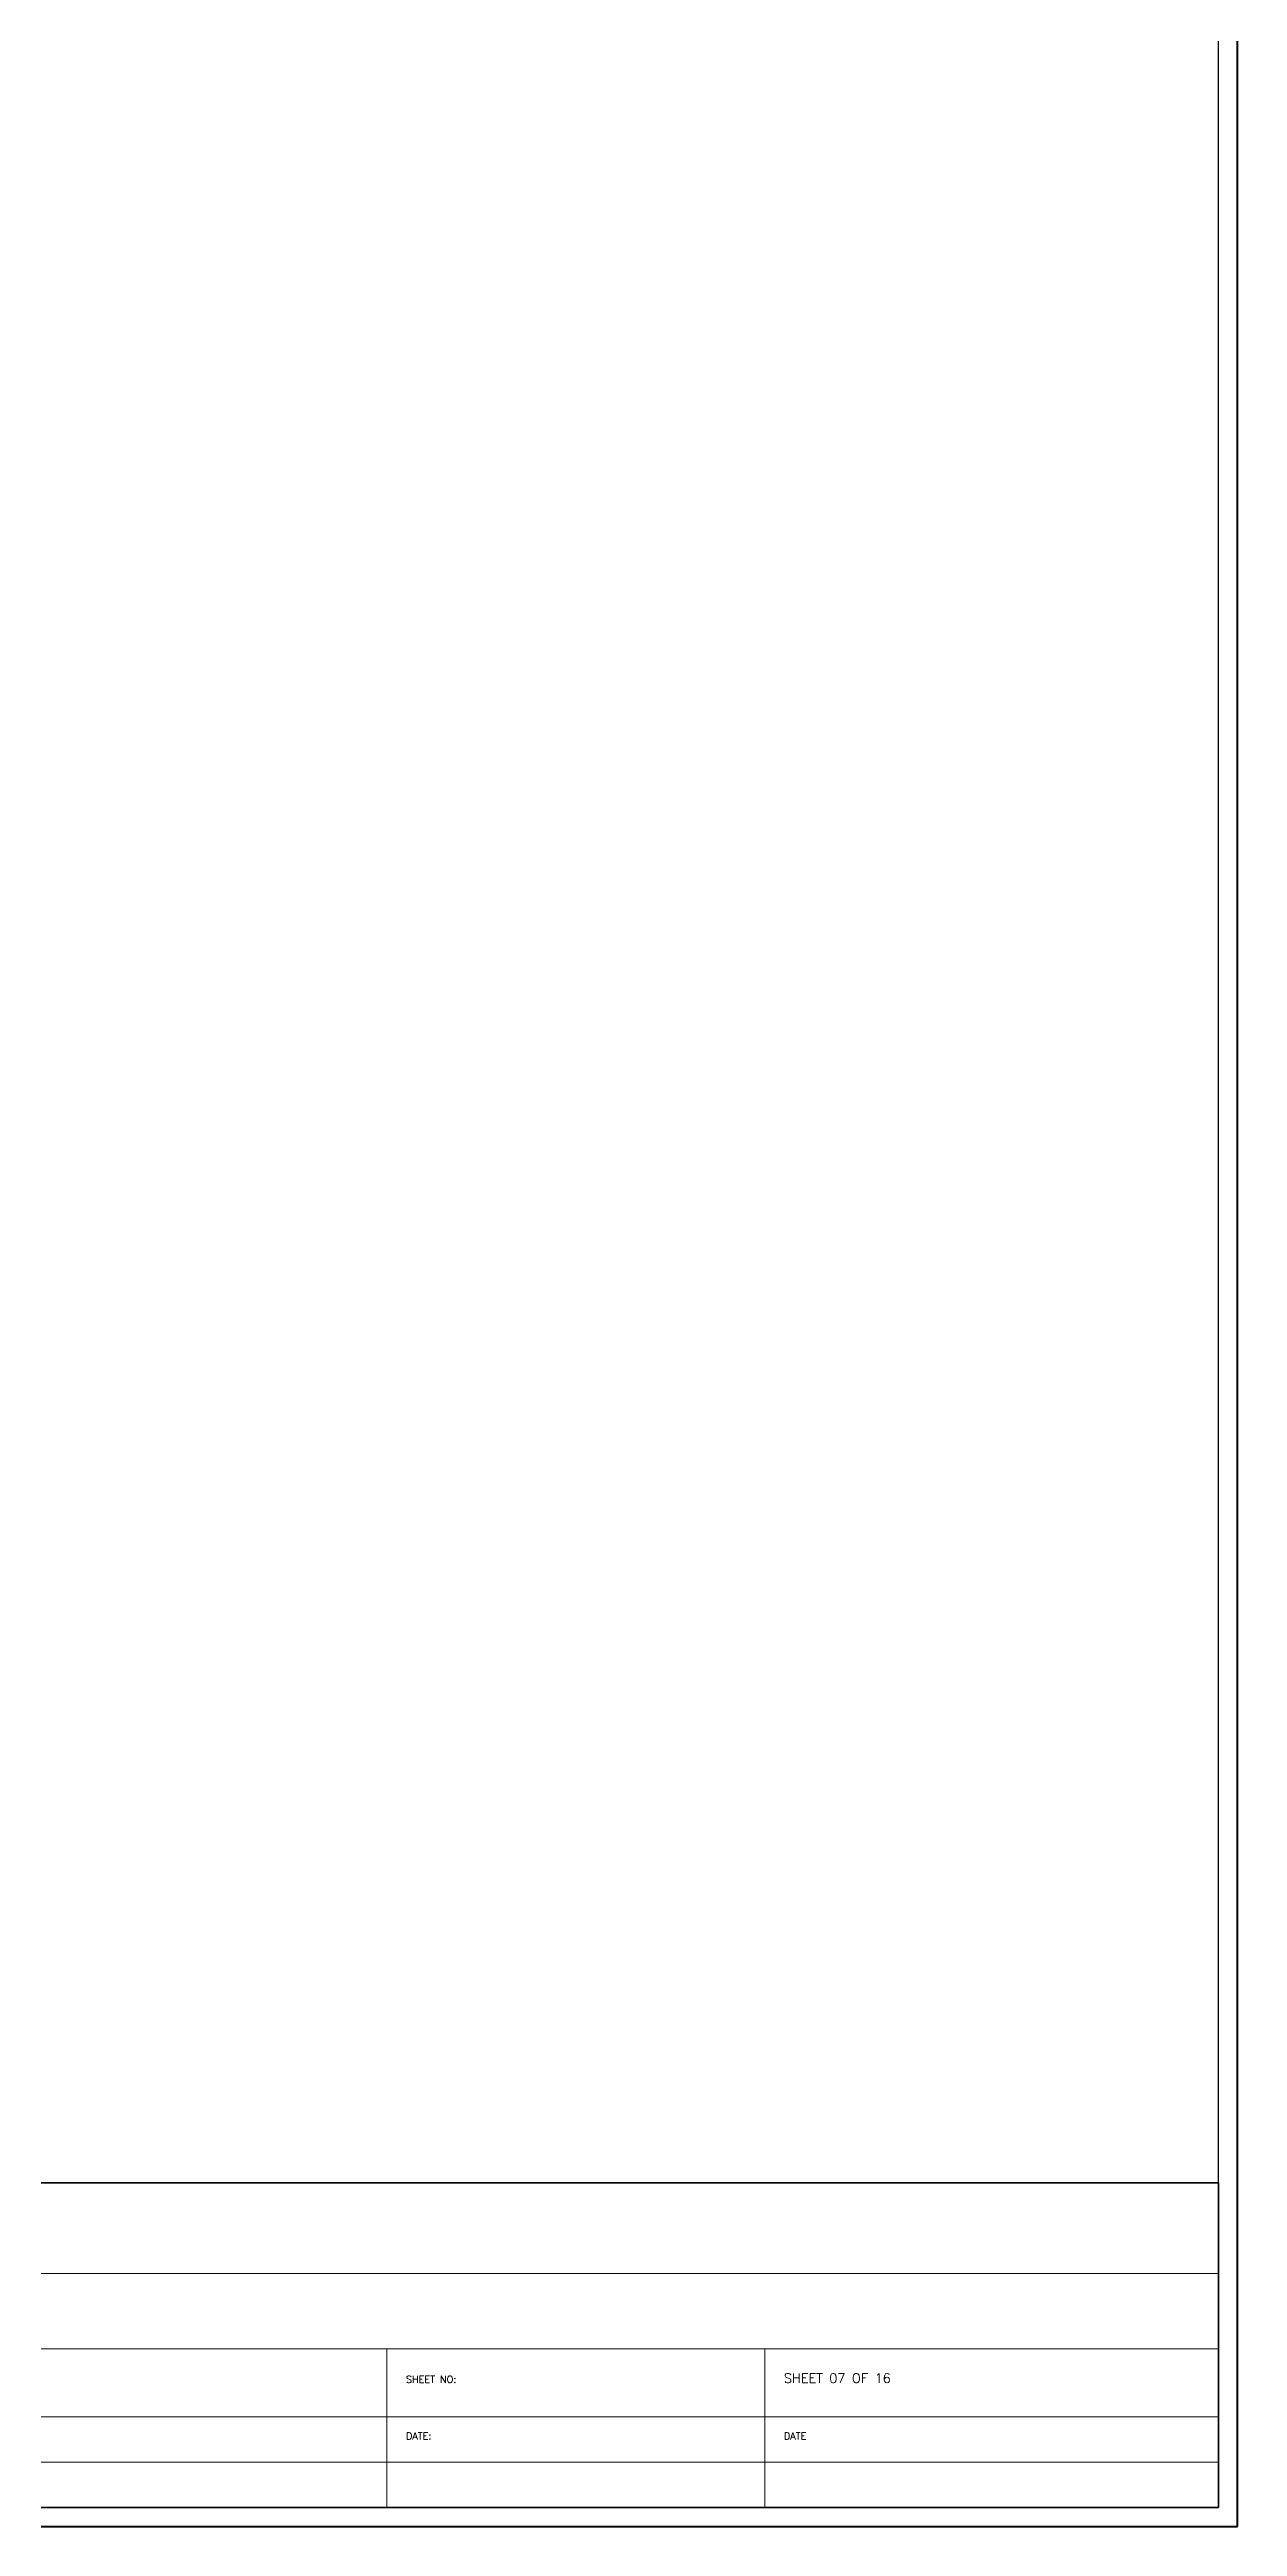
# Model space of a CAD drawing. Header units: inches. Extents: x 0 to 1800, y 0 to 1191.
# Drawn here: x 1423 to 1800, y 0 to 787 of the extents above; entities that cross this region are included whole.
import ezdxf

# ---------------------------------------------------------------- set-up
doc = ezdxf.new("R2010")
doc.units = ezdxf.units.IN
doc.header["$MEASUREMENT"] = 0
for name, color, linetype in [('A-TEXT', 7, 'Continuous'), ('A-TEXT-TTL', 7, 'Continuous'), ('A-TTLB', 7, 'Continuous')]:
    doc.layers.add(name, color=color, linetype=linetype)
doc.styles.add('SIMPLEX', font='simplex.shx')

msp = doc.modelspace()

# ---------------------------------------------------------------- linework, layer by layer
at = {"layer": 'A-TTLB', "lineweight": 50}
for p, q in [((1800, 0), (1800, 1190.66)), ((0, 0), (1800, 0))]:
    msp.add_line(p, q, dxfattribs=at)
at = {"layer": 'A-TTLB', "lineweight": 25}
for p, q in [((1794, 6), (1794, 1184.66)), ((6, 6), (1794, 6))]:
    msp.add_line(p, q, dxfattribs=at)
at = {"layer": 'A-TTLB', "lineweight": 35}
for p, q in [((1794, 109.2), (1122, 109.2)), ((1794, 6), (1794, 109.2)), ((1122, 6), (1794, 6))]:
    msp.add_line(p, q, dxfattribs=at)
at = {"layer": 'A-TTLB', "lineweight": 20}
for p, q in [((1122, 80.4), (1794, 80.4)), ((1122, 56.4), (1794, 56.4)), ((1530, 6), (1530, 56.4)), ((1650, 6), (1650, 56.4)), ((1122, 34.8), (1794, 34.8)), ((1122, 20.4), (1794, 20.4))]:
    msp.add_line(p, q, dxfattribs=at)

# ---------------------------------------------------------------- texts
at = {"layer": 'A-TEXT', "style": 'SIMPLEX'}
msp.add_text('DATE', height=2.25, dxfattribs=at).set_placement((1656, 27.6))
at = {"layer": 'A-TEXT-TTL', "style": 'SIMPLEX'}
for s, height, p in [('SHEET NO:', 2.25, (1536, 45.6)), ('SHEET 07 OF 16', 3, (1656, 45.6)), ('DATE:', 2.25, (1536, 27.6))]:
    msp.add_text(s, height=height, dxfattribs=at).set_placement(p)

doc.saveas('drawing.dxf')
